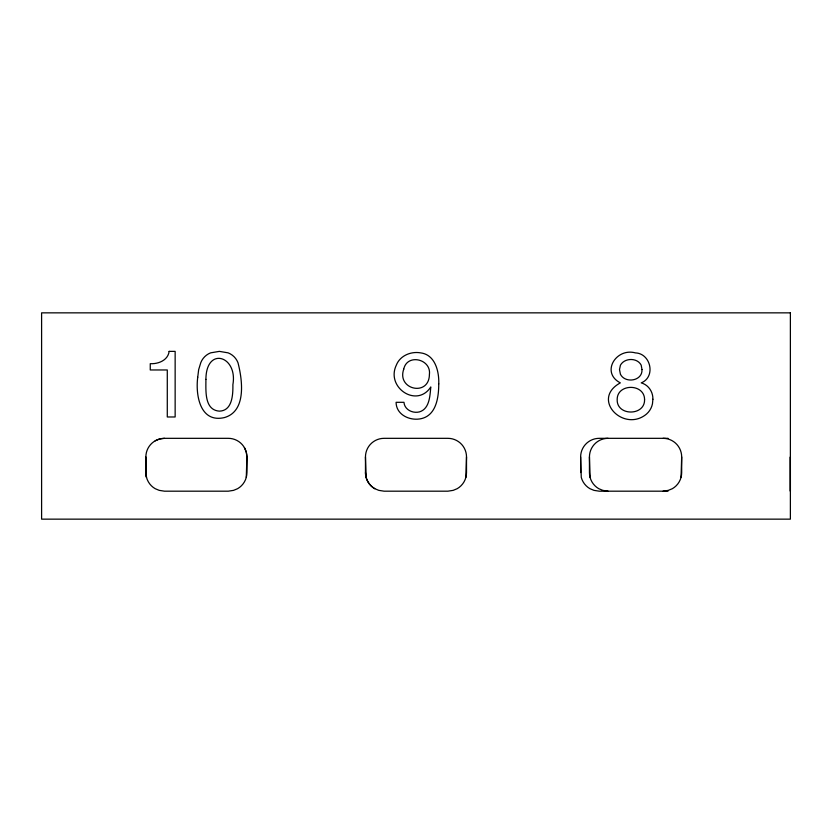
<?xml version="1.0" encoding="UTF-8"?>
<svg xmlns="http://www.w3.org/2000/svg" width="832" height="832" viewBox="0 0 832 832"><rect width="100%" height="100%" fill="white"/><g stroke="black" fill="none" stroke-linecap="round" stroke-linejoin="round"><path stroke-width="1.25" d="M145.87 474.042L145.87 456.945A18.616 18.616 0 0 1 164.476 438.329L228.301 438.329A18.616 18.616 0 0 1 246.917 456.945L246.282 477.381M366.101 477.381L365.466 456.945A18.616 18.616 0 0 1 384.082 438.329L447.897 438.329A18.616 18.616 0 0 1 466.513 456.945L465.878 477.381M466.513 456.945L466.513 472.566A18.616 18.616 0 0 1 457.205 488.686L453.17 490.36L447.897 491.182L384.082 491.182L378.82 490.36L374.774 488.686A18.616 18.616 0 0 1 365.466 472.566L365.466 456.945M668.044 491.182L599.248 491.182L593.975 490.36L589.94 488.686A18.616 18.616 0 0 1 581.266 477.381L580.632 456.945A18.616 18.616 0 0 1 599.248 438.329L668.044 438.329M608.057 438.329A18.616 18.616 0 0 0 589.441 456.945L590.075 477.381M663.062 438.329A18.616 18.616 0 0 1 681.678 456.945L681.044 477.381M155.178 440.825L159.661 438.963L164.476 438.329M663.062 491.182L668.325 490.36L672.37 488.686A18.616 18.616 0 0 0 681.678 472.566L681.678 456.945M608.057 491.182L602.784 490.36L598.749 488.686A18.616 18.616 0 0 1 589.441 472.566L589.441 456.945M244.421 447.637L246.282 452.13L246.917 456.945L246.917 472.566A18.616 18.616 0 0 1 237.609 488.686L233.563 490.36L228.301 491.182L164.476 491.182L159.214 490.36L155.178 488.686A18.616 18.616 0 0 1 145.87 472.566L145.87 456.945M146.078 475.155L146.505 477.381L145.87 472.566M580.632 456.945L580.632 472.566M374.774 488.686A18.616 18.616 0 0 1 365.466 472.566M790.379 456.945L790.39 491.182L790.379 456.945M205.91 379.361C205.962 390.426 204.131 410.051 219.378 411.143C232.482 410.81 233.022 394.41 232.887 384.686C237.994 355.857 206.097 345.977 205.91 379.361M197.725 377.281C195.426 394.992 199.992 423.072 224.162 417.633C246.657 411.549 242.466 380.047 237.973 362.669A17.306 17.306 0 0 0 228.114 352.851L219.378 351.374L210.631 352.851A17.306 17.306 0 0 0 200.782 362.669L198.65 369.699L197.725 377.281M438.755 383.895C438.703 396.791 436.54 414.96 421.554 418.579C410.457 421.314 396.157 415.064 396.094 402.314L403.967 402.314C404.508 409.739 412.703 413.598 419.37 411.913C429.666 408.866 429.946 395.71 430.799 386.953C416.926 408.418 385.694 387.514 396.282 365.258C399.932 355.638 411.05 351.083 420.753 352.893C435.24 354.754 439.223 371.623 438.755 383.895M652.891 399.256L652.465 403.79A18.47 18.47 0 0 1 646.558 414.014C623.875 433.087 590.325 399.214 620.329 382.876C600.465 372.58 616.127 347.516 635.388 352.893C650.853 353.423 656.022 377.01 641.233 382.876C648.471 384.883 653.11 391.872 652.891 399.256M403.728 369.19C396.5 389.792 429.208 397.02 429.406 374.462C431.465 358.998 407.035 353.205 403.728 369.19M641.982 369.554C642.647 381.098 625.082 383.739 620.422 374.234L619.497 369.554L620.422 365.206C624.458 357.729 637.27 357.469 641.202 365.175L641.982 369.554M644.571 399.537C645.081 416.114 616.668 416.218 617.178 399.63C616.99 383.302 644.509 383.323 644.571 399.537M169.135 351.374C168.043 360.287 158.278 364.156 150.259 363.678L150.259 369.97L167.284 369.97L167.284 416.978L175.146 416.978L175.146 351.374L169.135 351.374M790.379 312.853L41.6 312.853L41.6 519.147L790.379 519.147L790.379 312.853"/></g></svg>
